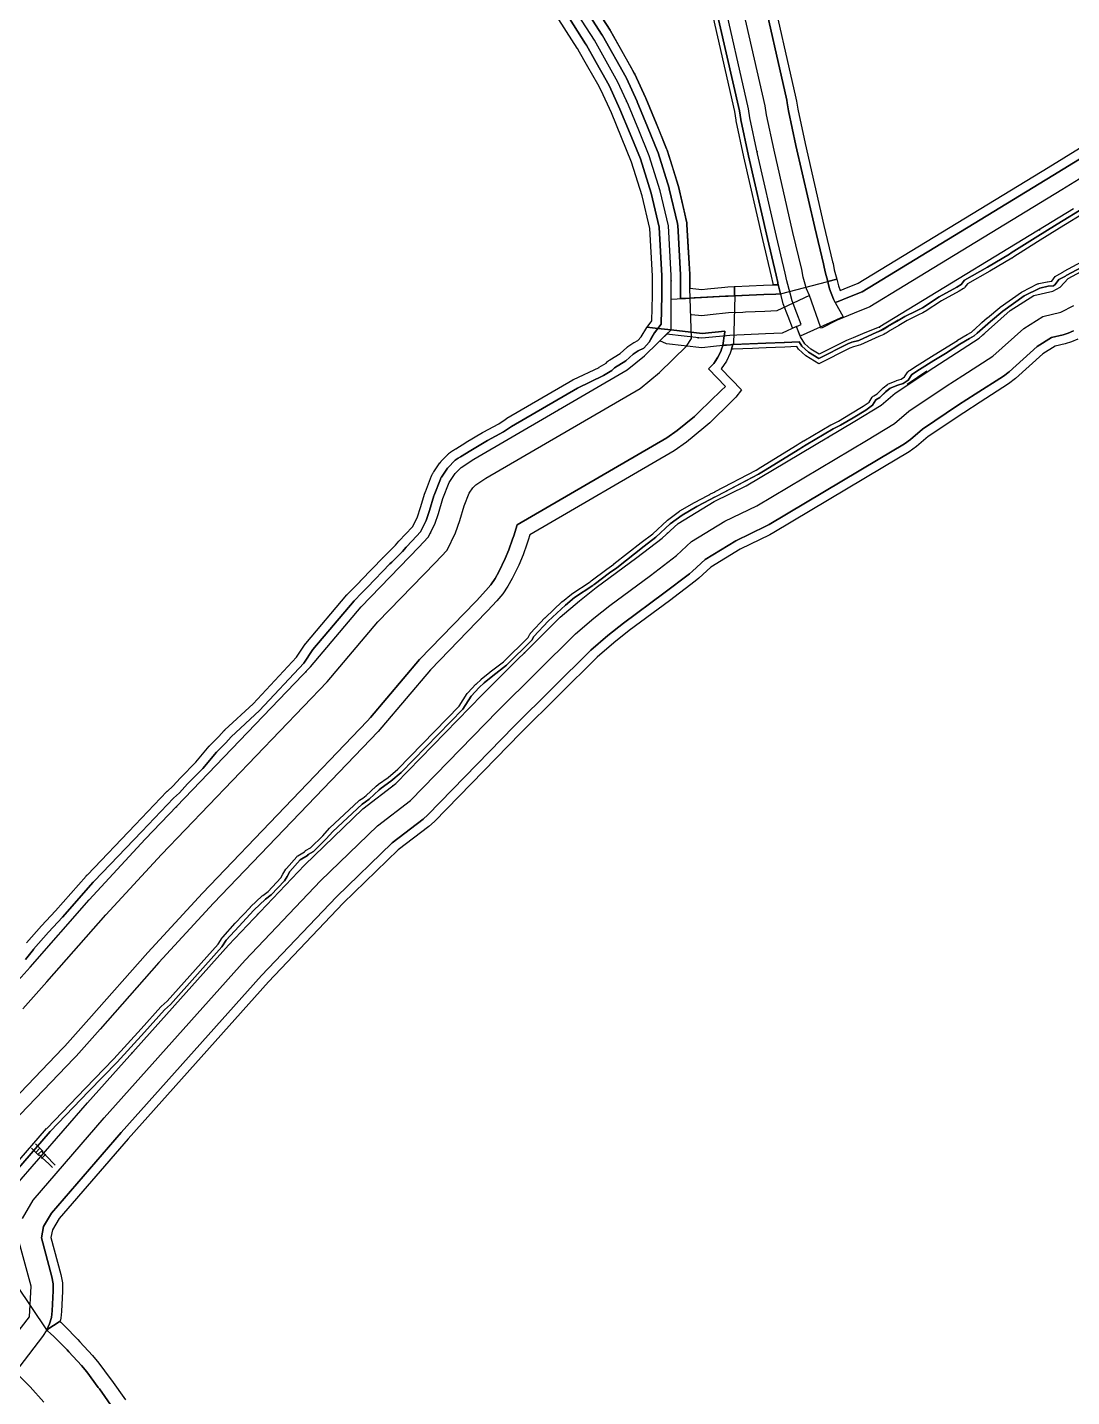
# Model space of a CAD drawing. Header units: inches. Extents: x 87989 to 118156, y 435697 to 451526.
# Drawn here: x 97844 to 98402, y 446225 to 446957 of the extents above; entities that cross this region are included whole.
import ezdxf

# ---------------------------------------------------------------- set-up
doc = ezdxf.new("R2010")
doc.units = ezdxf.units.IN
doc.header["$MEASUREMENT"] = 0
for name, color, linetype, true_color in [('As_waterkering_BWK', 7, 'Continuous', 0x7b8981), ('Beschermingszone_BWK', 7, 'Continuous', 0xcf890d), ('Grens_bebouwingsvrije_zone_BWK', 7, 'Continuous', 0x6789ae), ('Kernzone_BWK', 7, 'Continuous', 0xcb89af), ('Kunstwerken_BWK', 7, 'Continuous', 0xc78952), ('Referentiepunten_BWK', 7, 'Continuous', 0x178980)]:
    doc.layers.add(name, color=color, linetype=linetype, true_color=true_color)

msp = doc.modelspace()

# ---------------------------------------------------------------- linework, layer by layer
at = {"layer": 'As_waterkering_BWK'}
for points in [[(98187.7204, 446795.2471), (98187.8953, 446795.4174), (98187.8953, 446824.5216), (98186.4401, 446851.1123), (98182.0745, 446869.7655), (98176.2536, 446888.5509), (98170.6974, 446902.177), (98165.1411, 446915.5385), (98159.4525, 446927.9739), (98146.8848, 446950.3313), (98108.6524, 447009.598)], [(98255.0129, 446797.2687), (98257.5256, 446798.3404), (98255.1247, 446804.3277), (98252.6778, 446810.9194), (98251.5456, 446815.0226), (98249.8054, 446821.6637), (98248.9845, 446825.7903), (98244.2854, 446845.3864), (98234.1728, 446889.5134), (98230.0852, 446908.7565), (98229.3124, 446913.5866), (98215.1681, 446975.8555)], [(98403.0089, 446860.0946), (98299.5566, 446796.9914), (98290.2321, 446793.2469), (98285.1709, 446791.1785), (98281.6118, 446789.724), (98267.0465, 446782.3725), (98262.6361, 446785.126), (98259.4236, 446788.0101), (98257.0545, 446791.6192), (98255.0129, 446797.2687), (98247.291, 446793.6461), (98238.4377, 446793.2872), (98219.3877, 446792.4934), (98210.1273, 446791.5674), (98204.3064, 446790.9059), (98185.452, 446793.0393)], [(97836.9456, 446337.0393), (97875.8394, 446382.0186), (97951.3781, 446466.4208), (97991.9917, 446509.1511), (98023.0803, 446539.3137), (98040.6751, 446552.8075), (98086.845, 446600.168), (98128.6493, 446641.7076), (98138.9177, 446650.4787), (98147.9211, 446657.6258), (98169.6598, 446673.7223), (98183.1536, 446684.0411), (98191.6202, 446691.8463), (98210.9349, 446703.6203), (98228.0005, 446711.9547), (98286.209, 446746.6151), (98300.2319, 446755.0818), (98307.7726, 446761.5641), (98328.4101, 446775.3225), (98337.406, 446781.1433), (98352.6195, 446790.9329), (98369.156, 446805.7496), (98381.856, 446813.8194), (98392.0425, 446816.2007), (98395.879, 446818.1851), (98400.1123, 446822.8153), (98414.5321, 446830.4882)], [(97832.5121, 446440.3913), (97845.2592, 446454.6334), (97876.877, 446490.6168), (97906.7749, 446523.0283), (97995.146, 446615.2358), (98022.2658, 446647.2504), (98053.0898, 446679.1328), (98058.1169, 446684.5568), (98061.5565, 446691.5682), (98063.5409, 446697.2568), (98065.9221, 446705.1943), (98069.2294, 446713.7933), (98072.5367, 446718.5558), (98075.7117, 446721.8631), (98082.4586, 446726.361), (98164.4648, 446774.0184), (98173.7045, 446781.605), (98187.7204, 446795.2471)]]:
    msp.add_lwpolyline(points, dxfattribs=at)
at = {"layer": 'Beschermingszone_BWK'}
for points in [[(98240.5264, 446981.5963), (98254.6665, 446919.3458), (98254.9859, 446917.694), (98255.6546, 446913.5144), (98259.5622, 446895.1189), (98269.5992, 446851.3219), (98274.2677, 446831.8532), (98274.4848, 446830.8633), (98275.1537, 446827.5006), (98276.4669, 446822.489), (98271.6303, 446821.2215), (98270.2791, 446826.3781), (98269.5809, 446829.8877), (98269.4055, 446830.6872), (98264.7311, 446850.1805), (98254.6796, 446894.0409), (98250.7374, 446912.5994), (98250.0487, 446916.9041), (98249.7908, 446918.2382), (98235.6498, 446980.4923)], [(98210.2915, 446974.7515), (98224.4008, 446912.6369), (98225.1479, 446907.9666), (98225.1943, 446907.7176), (98229.2905, 446888.4355), (98239.4175, 446844.245), (98244.0996, 446824.7192), (98244.9015, 446820.6882), (98244.9687, 446820.3964), (98245.1821, 446819.582), (98242.6249, 446819.4783), (98242.5503, 446819.7626), (98242.5324, 446819.8354), (98242.4653, 446820.1272), (98242.4496, 446820.2004), (98241.6676, 446824.1361), (98241.6467, 446824.2312), (98236.9835, 446843.6743), (98226.8494, 446887.8965), (98222.7427, 446907.2292), (98222.6847, 446907.5405), (98221.9449, 446912.1621), (98207.8532, 446974.1995)], [(98129.2539, 446968.6484), (98142.1719, 446948.4141), (98142.6016, 446947.75), (98147.7969, 446938.5039), (98153.2656, 446928.9609), (98154.9922, 446925.7031), (98160.5586, 446913.5391), (98166.0742, 446900.2734), (98171.541, 446886.8633), (98177.2461, 446868.4531), (98181.4707, 446850.4023), (98182.8945, 446824.3867), (98182.8945, 446818.832), (98182.8945, 446813.832), (98182.5273, 446798.5469), (98180.8183, 446796.211), (98175.0961, 446796.8567), (98175.1172, 446796.8867), (98177.5664, 446800.2344), (98177.8945, 446813.8906), (98177.8945, 446824.25), (98176.5039, 446849.6875), (98172.418, 446867.1445), (98166.8301, 446885.1758), (98161.4512, 446898.3711), (98155.9844, 446911.5195), (98155.9668, 446911.5586), (98150.5156, 446923.4687), (98148.7305, 446926.8789), (98143.4453, 446936.043), (98138.3164, 446945.1641), (98137.9707, 446945.7031), (98137.9063, 446945.8086), (98137.8672, 446945.8789), (98137.7227, 446946.1484), (98125.1113, 446965.8477)], [(98410.6318, 446859.002), (98395.6221, 446849.7949), (98383.8643, 446842.5508), (98371.1816, 446834.5), (98370.252, 446833.8477), (98370.0801, 446833.7383), (98358.2861, 446826.8359), (98346.4209, 446820.0742), (98345.0303, 446818.2187), (98344.8223, 446817.9746), (98344.584, 446817.7598), (98344.3213, 446817.5781), (98341.9541, 446816.1504), (98341.8672, 446816.0996), (98332.502, 446810.9512), (98323.7861, 446805.1738), (98323.4785, 446804.998), (98322.4814, 446804.5254), (98320.167, 446803.4258), (98318.793, 446802.7422), (98314.043, 446800.3848), (98309.627, 446797.7871), (98305.1143, 446795.0371), (98302.9814, 446793.7207), (98302.4248, 446793.4707), (98301.5811, 446792.9551), (98298.9082, 446791.8809), (98289.1006, 446787.4531), (98285.4307, 446786.4219), (98283.4785, 446785.625), (98266.8125, 446777.2129), (98259.9209, 446781.5156), (98255.9824, 446785.0527), (98255.0615, 446786.4551), (98248.7178, 446786.1976), (98238.7458, 446785.7935), (98234.8965, 446785.6331), (98231.4083, 446785.4878), (98221.0167, 446785.0548), (98220.2327, 446785.0221), (98220.1589, 446785.0191), (98220.9127, 446787.5526), (98220.9326, 446787.5535), (98238.6431, 446788.2914), (98248.4299, 446788.6882), (98248.5168, 446788.6916), (98256.375, 446789.0098), (98257.8945, 446786.6953), (98261.4297, 446783.5215), (98266.9424, 446780.0801), (98282.4414, 446787.9023), (98284.6172, 446788.791), (98288.2441, 446789.8086), (98297.9277, 446794.1816), (98300.3018, 446795.1348), (98300.4561, 446795.1973), (98300.5977, 446795.2832), (98301.2549, 446795.6855), (98301.8057, 446795.9336), (98303.8066, 446797.168), (98308.3428, 446799.9336), (98312.8516, 446802.584), (98319.0742, 446805.6738), (98322.4053, 446807.2578), (98331.207, 446813.0938), (98340.6631, 446818.291), (98343.0303, 446819.7188), (98344.7324, 446821.9883), (98357.0361, 446829), (98368.8164, 446835.8965), (98369.793, 446836.5801), (98382.5391, 446844.6719), (98394.3135, 446851.9258), (98409.3799, 446861.168)], [(97832.6523, 446343.5391), (97854.0508, 446368.2871), (97854.1387, 446368.3828), (97874.8467, 446389.9531), (97889.8535, 446405.4316), (97889.9043, 446405.4863), (97904.6113, 446421.5898), (97915.1924, 446433.3652), (97915.3564, 446433.5332), (97918.5029, 446436.4355), (97945.8125, 446466.9512), (97947.9541, 446470.3281), (97948.2061, 446470.6602), (97954.8936, 446478.1016), (97962.9932, 446486.748), (97963.0977, 446486.8516), (97969.3672, 446492.8027), (97969.5947, 446492.9941), (97972.4404, 446495.1133), (97979.2822, 446502.3105), (97980.417, 446504.2969), (97981.9365, 446506.957), (97982.1895, 446507.3184), (97982.2324, 446507.3672), (97987.7881, 446513.6523), (97988.0537, 446513.9102), (97988.3359, 446514.1152), (97991.8594, 446516.3184), (97992.0449, 446516.5098), (97992.2363, 446516.6875), (97992.5469, 446516.9102), (97995.1621, 446518.498), (98001.7656, 446524.9043), (98005.2471, 446528.8613), (98005.415, 446529.0352), (98020.959, 446543.5859), (98021.0605, 446543.6758), (98021.3203, 446543.8672), (98023.1494, 446545.0371), (98024.9092, 446546.3867), (98030.0498, 446551.2461), (98030.2129, 446551.3867), (98031.3896, 446552.3203), (98031.5117, 446552.4121), (98036.6074, 446555.9727), (98041.8525, 446560.5137), (98074.5449, 446594.127), (98078.9521, 446600.957), (98079.1377, 446601.209), (98079.2334, 446601.3164), (98083.5479, 446605.8926), (98083.6475, 446605.9922), (98086.2852, 446608.4902), (98086.4189, 446608.6074), (98091.0645, 446612.4199), (98091.1416, 446612.4805), (98098.3262, 446617.9199), (98111.4229, 446630.9336), (98112.4463, 446632.7051), (98112.6953, 446633.0625), (98112.7773, 446633.1563), (98120.3848, 446641.3574), (98120.5098, 446641.4824), (98129.7041, 446650.082), (98129.8242, 446650.1875), (98134.6533, 446654.1563), (98134.8633, 446654.3125), (98144.6211, 446660.752), (98145.1396, 446661.1641), (98145.2266, 446661.2305), (98153.5791, 446667.4141), (98157.3105, 446670.1934), (98157.3691, 446670.2383), (98171.9512, 446681.7852), (98178.0928, 446686.4238), (98185.8076, 446693.5508), (98186.0273, 446693.7324), (98192.4434, 446698.4277), (98192.6641, 446698.5723), (98200.4023, 446703.0703), (98200.4961, 446703.1211), (98207.5654, 446706.8359), (98208.5928, 446707.4629), (98208.6934, 446707.5215), (98208.8564, 446707.6094), (98208.96, 446707.6641), (98211.4707, 446708.8887), (98211.5371, 446708.9238), (98233.4736, 446720.4512), (98235.9336, 446721.916), (98255.3486, 446733.9922), (98256.4424, 446734.6719), (98258.7451, 446736.1035), (98258.8096, 446736.1426), (98273.3574, 446744.5957), (98273.5049, 446744.6758), (98277.3486, 446746.5762), (98283.8945, 446750.4746), (98290.6328, 446754.543), (98293.7803, 446756.8145), (98295.3262, 446759.3516), (98295.5752, 446759.6914), (98295.877, 446759.9844), (98296.2246, 446760.2227), (98298.0537, 446761.25), (98301.0313, 446764.2578), (98301.3203, 446764.5078), (98303.6016, 446766.1953), (98303.8389, 446766.3516), (98304.1152, 446766.4902), (98308.2393, 446768.2324), (98308.4629, 446768.3145), (98310.9668, 446769.1016), (98312.7822, 446770.3125), (98314.54, 446772.9668), (98314.7539, 446773.2441), (98315.0039, 446773.4902), (98315.2871, 446773.6992), (98319.4209, 446776.3164), (98327.0723, 446781.2148), (98327.1572, 446781.2676), (98333.2744, 446784.8457), (98340.9893, 446789.8145), (98341.0557, 446789.8555), (98346.2061, 446792.9512), (98348.4961, 446794.2813), (98349.8545, 446795.4316), (98349.9189, 446795.4883), (98354.1055, 446799.293), (98356.9287, 446801.8184), (98356.9844, 446801.8672), (98363.5811, 446807.4277), (98363.7578, 446807.5645), (98375.2725, 446815.6309), (98375.5889, 446815.8184), (98383.8867, 446819.9707), (98384.1494, 446820.084), (98384.4648, 446820.1758), (98388.8857, 446821.1543), (98389.1299, 446821.1953), (98391.3408, 446821.459), (98391.4092, 446821.5098), (98393.2939, 446823.916), (98393.5234, 446824.1699), (98393.7852, 446824.3906), (98394.0752, 446824.5742), (98397.2803, 446826.3027), (98397.5283, 446826.4941), (98397.8145, 446826.6797), (98397.998, 446826.7871), (98412.3457, 446834.4219)], [(98413.542, 446832.2266), (98399.1729, 446824.5801), (98398.8867, 446824.3965), (98398.71, 446824.2324), (98395.2617, 446822.373), (98393.165, 446819.6953), (98392.2881, 446819.0547), (98389.4258, 446818.7129), (98385.0049, 446817.7344), (98376.707, 446813.582), (98365.1924, 446805.5156), (98358.5957, 446799.9551), (98355.7803, 446797.4355), (98351.5361, 446793.5801), (98349.9434, 446792.2305), (98347.4775, 446790.7988), (98342.3428, 446787.7129), (98334.583, 446782.7148), (98328.4199, 446779.1094), (98320.7637, 446774.207), (98316.624, 446771.5859), (98314.5889, 446768.5117), (98312.0566, 446766.8242), (98309.2119, 446765.9297), (98305.0889, 446764.1875), (98302.8076, 446762.498), (98299.583, 446759.2402), (98297.4609, 446758.0508), (98295.6523, 446755.082), (98292.0127, 446752.4551), (98285.1807, 446748.3301), (98278.5449, 446744.3789), (98274.6133, 446742.4355), (98260.0654, 446733.9824), (98257.7627, 446732.5488), (98256.6699, 446731.8691), (98237.2334, 446719.7793), (98234.6953, 446718.2695), (98212.6348, 446706.6758), (98210.0576, 446705.418), (98209.8936, 446705.3281), (98208.7988, 446704.6602), (98201.6592, 446700.9082), (98193.9199, 446696.4102), (98187.5039, 446691.7148), (98179.6982, 446684.5039), (98173.4805, 446679.8086), (98158.8623, 446668.2324), (98155.0693, 446665.4082), (98146.7314, 446659.2324), (98146.6777, 446659.1914), (98146.0898, 446658.7246), (98136.2402, 446652.2246), (98131.4121, 446648.2559), (98122.2178, 446639.6582), (98114.6104, 446631.4551), (98113.4219, 446629.3965), (98099.9688, 446616.0273), (98092.6504, 446610.4863), (98088.0049, 446606.6758), (98085.3672, 446604.1777), (98081.0527, 446599.6016), (98076.5107, 446592.5605), (98043.5703, 446558.6953), (98038.1465, 446553.998), (98032.9443, 446550.3633), (98031.7676, 446549.4277), (98026.5322, 446544.4824), (98024.5859, 446542.9883), (98022.668, 446541.7617), (98007.124, 446527.209), (98003.5781, 446523.1797), (97996.7002, 446516.5059), (97993.8428, 446514.7734), (97993.4443, 446514.3594), (97989.6611, 446511.9961), (97984.1045, 446505.7109), (97982.5869, 446503.0566), (97981.3027, 446500.8086), (97974.1045, 446493.2344), (97971.0879, 446490.9883), (97964.8184, 446485.0391), (97956.7363, 446476.4102), (97950.0654, 446468.9883), (97947.8135, 446465.4375), (97920.2861, 446434.6797), (97917.0518, 446431.6953), (97906.4639, 446419.9121), (97891.7002, 446403.7461), (97876.6465, 446388.2168), (97855.9424, 446366.6523), (97834.543, 446341.9043)], [(97843.2832, 446467.5352), (97851.2637, 446476.6172), (97851.291, 446476.6484), (97851.3457, 446476.707), (97851.373, 446476.7383), (97858.8359, 446484.6914), (97858.8633, 446484.7227), (97875.1426, 446503.2969), (97875.166, 446503.3203), (97875.2109, 446503.3711), (97875.2344, 446503.3984), (97875.8105, 446504.0195), (97875.8418, 446504.0508), (97901.3379, 446530.6406), (97918.2832, 446548.457), (97918.3281, 446548.5039), (97918.3652, 446548.5391), (97918.5332, 446548.6992), (97918.6152, 446548.7773), (97921.6152, 446551.3984), (97925.7168, 446555.9375), (97925.7559, 446555.9805), (97925.8359, 446556.0664), (97925.877, 446556.1094), (97933.8574, 446564.1523), (97940.9707, 446572.7266), (97941.0137, 446572.7813), (97941.0469, 446572.8164), (97941.207, 446572.9922), (97941.2871, 446573.0781), (97946.1738, 446577.9453), (97948.9785, 446581.1484), (97949.0645, 446581.2422), (97949.2461, 446581.4297), (97949.2715, 446581.4531), (97949.3398, 446581.5195), (97964.3926, 446595.4883), (97987.6133, 446620.3359), (97992.293, 446627.2891), (97992.373, 446627.4023), (97992.5449, 446627.6289), (97992.625, 446627.7305), (98014.6348, 446653.7148), (98014.6621, 446653.7461), (98014.7168, 446653.8086), (98014.7441, 446653.8359), (98014.9648, 446654.082), (98014.9922, 446654.1133), (98015.0488, 446654.1719), (98015.0762, 446654.2031), (98018.752, 446658.0039), (98018.7813, 446658.0352), (98018.8281, 446658.0781), (98018.957, 446658.2031), (98021.5059, 446660.75), (98021.623, 446660.9219), (98021.6836, 446661), (98021.7871, 446661.1289), (98021.8105, 446661.1523), (98021.9277, 446661.2852), (98021.9883, 446661.3477), (98033.9238, 446673.6953), (98033.959, 446673.7305), (98034.0527, 446673.8242), (98034.0977, 446673.8672), (98035.1191, 446674.8242), (98035.1445, 446674.8477), (98040.6621, 446680.3242), (98042.418, 446682.457), (98042.4766, 446682.5273), (98042.6152, 446682.6836), (98042.6836, 446682.7578), (98045.8281, 446686.0078), (98049.7852, 446690.2773), (98052.3125, 446695.4297), (98054.0254, 446700.3438), (98056.3438, 446708.0664), (98056.3574, 446708.1133), (98056.3867, 446708.2031), (98056.4004, 446708.2461), (98056.5234, 446708.6055), (98056.5391, 446708.6523), (98056.5723, 446708.7383), (98056.5879, 446708.7852), (98059.8965, 446717.3828), (98059.9199, 446717.4414), (98059.9336, 446717.4727), (98060.0098, 446717.6523), (98060.0508, 446717.7422), (98060.3867, 446718.4492), (98060.4004, 446718.4766), (98060.4551, 446718.582), (98060.6016, 446718.8438), (98060.623, 446718.8828), (98060.6777, 446718.9727), (98060.9004, 446719.3242), (98060.9297, 446719.3672), (98060.9883, 446719.457), (98061.0156, 446719.4961), (98064.3223, 446724.2617), (98064.3809, 446724.3398), (98064.5059, 446724.5039), (98064.5605, 446724.5742), (98065.0605, 446725.1875), (98065.1211, 446725.2539), (98065.2559, 446725.4102), (98065.3223, 446725.4805), (98068.498, 446728.7891), (98068.5391, 446728.832), (98068.6406, 446728.9297), (98068.6895, 446728.9766), (98069.082, 446729.3438), (98069.1426, 446729.3984), (98069.1836, 446729.4336), (98069.3926, 446729.6094), (98069.4883, 446729.6875), (98069.9395, 446730.0234), (98069.9961, 446730.0664), (98070.1074, 446730.1445), (98070.1641, 446730.1836), (98071.2773, 446730.9258), (98071.3438, 446730.9688), (98071.4785, 446731.0508), (98071.5469, 446731.0937), (98072.7168, 446731.7695), (98072.7559, 446731.793), (98078.1641, 446735.2109), (98078.1934, 446735.2266), (98078.25, 446735.2617), (98078.2773, 446735.2813), (98087.1484, 446740.5547), (98087.1895, 446740.5781), (98087.3125, 446740.6484), (98087.3672, 446740.6797), (98095.7637, 446745.1172), (98099.6699, 446747.9023), (98099.7324, 446747.9492), (98099.7656, 446747.9688), (98099.9609, 446748.0938), (98100.0605, 446748.1563), (98135.3438, 446768.6602), (98135.4277, 446768.707), (98135.6074, 446768.8008), (98135.668, 446768.832), (98135.6973, 446768.8477), (98149.3848, 446775.3789), (98149.4883, 446775.4336), (98153.1973, 446777.6758), (98154.1387, 446778.6211), (98154.2168, 446778.6992), (98154.3828, 446778.8516), (98154.4258, 446778.8867), (98154.5508, 446778.9922), (98154.6152, 446779.0391), (98154.9238, 446779.2617), (98154.9922, 446779.3086), (98155.0801, 446779.3633), (98160.7656, 446782.8242), (98164.3086, 446786.0664), (98164.3496, 446786.1016), (98164.4375, 446786.1797), (98164.7031, 446786.3906), (98164.7402, 446786.418), (98164.8398, 446786.4922), (98167.418, 446788.2773), (98167.4531, 446788.3008), (98167.5859, 446788.3828), (98167.9336, 446788.5859), (98168.0938, 446788.668), (98170.2012, 446789.6797), (98171.9043, 446791.6602), (98175.0039, 446796.7188), (98175.0566, 446796.8008), (98175.0961, 446796.8567), (98180.8183, 446796.211), (98179.0293, 446793.7656), (98176.1523, 446788.9297), (98173.3066, 446785.6211), (98170.2656, 446784.1641), (98167.6855, 446782.3789), (98163.7832, 446778.8086), (98157.6797, 446775.0937), (98156.3086, 446773.7148), (98151.8105, 446771.0039), (98137.8516, 446764.3359), (98102.5723, 446743.832), (98098.3945, 446740.8555), (98089.7051, 446736.2578), (98080.834, 446730.9805), (98075.3242, 446727.5039), (98074.0508, 446726.7656), (98072.9375, 446726.0234), (98072.498, 446725.6914), (98072.1055, 446725.3242), (98068.9297, 446722.0195), (98068.4297, 446721.4063), (98065.123, 446716.6445), (98064.8984, 446716.293), (98064.5625, 446715.5898), (98061.2559, 446706.9883), (98061.1328, 446706.6328), (98058.7832, 446698.8008), (98056.9355, 446693.5), (98053.9512, 446687.418), (98049.459, 446682.5703), (98046.2793, 446679.2813), (98044.3613, 446676.9531), (98038.6035, 446671.2383), (98037.5176, 446670.2188), (98025.582, 446657.8711), (98022.3477, 446654.5273), (98018.6719, 446650.7266), (98018.4512, 446650.4805), (97996.4414, 446624.5), (97991.5391, 446617.2148), (97967.9238, 446591.9453), (97952.7402, 446577.8555), (97949.8242, 446574.5234), (97944.8184, 446569.5352), (97937.5625, 446560.7891), (97929.4277, 446552.5898), (97925.127, 446547.8242), (97921.9063, 446545.0117), (97904.9531, 446527.1875), (97879.4648, 446500.6055), (97878.9023, 446500), (97862.5527, 446481.3477), (97855.0195, 446473.3164), (97847.0391, 446464.2344), (97846.9805, 446464.0898), (97842.709, 446458.7266)]]:
    msp.add_lwpolyline(points, dxfattribs=at)
for points in [[(98117.0263, 447015.0645, 0), (98155.3286, 446955.6892, 0), (98155.545, 446955.3324, 0), (98168.2246, 446932.7763, 0), (98168.4995, 446932.2359, 0), (98174.2544, 446919.6556, 0), (98174.3564, 446919.4219, 0), (98179.9441, 446905.9848, 0), (98185.5328, 446892.2791, 0), (98185.6566, 446891.9581, 0), (98185.7862, 446891.5732, 0), (98191.6546, 446872.6345, 0), (98191.7896, 446872.1374, 0), (98196.1941, 446853.3178, 0), (98196.3078, 446852.7632, 0), (98196.4162, 446851.8203, 0), (98197.8843, 446824.9947, 0), (98197.8953, 446824.5957, 0), (98197.8953, 446817.8425, 0), (98197.8943, 446817.7974, 0), (98204.3, 446817.0726, 0), (98207.3658, 446817.4209, 0), (98216.6191, 446818.3462, 0), (98218.2208, 446818.4674, 0), (98221.6773, 446818.6114, 0), (98221.8858, 446818.4706, 0), (98221.8856, 446816.6585, 0), (98221.8855, 446813.6158, 0), (98218.5131, 446813.4756, 0), (98217.0714, 446813.3661, 0), (98217.0564, 446813.365, 0), (98200.2813, 446812.4954, 0), (98198.1313, 446812.3839, 0), (98195.5556, 446812.2504, 0), (98193.1435, 446812.1254, 0), (98192.8953, 446812.1126, 0), (98192.8953, 446824.5271, 0), (98192.8881, 446824.7894, 0), (98191.4319, 446851.3975, 0), (98191.3656, 446851.9742, 0), (98191.3098, 446852.2463, 0), (98186.9414, 446870.9118, 0), (98186.8526, 446871.2387, 0), (98181.0281, 446890.0354, 0), (98180.9525, 446890.26, 0), (98180.8849, 446890.4353, 0), (98175.3208, 446904.0809, 0), (98169.7565, 446917.4616, 0), (98169.6894, 446917.6153, 0), (98163.9959, 446930.0614, 0), (98163.8152, 446930.4168, 0), (98151.227, 446952.8102, 0), (98151.0894, 446953.0371, 0), (98112.8519, 447012.3118, 0)], [(98417.3048, 446893.5499, 0), (98392.0381, 446878.001, 0), (98290.1112, 446815.8283, 0), (98282.3471, 446812.7103, 0), (98277.2265, 446810.6178, 0), (98275.6951, 446809.9927, 0), (98274.7173, 446811.891, 0), (98272.6803, 446817.3783, 0), (98271.8253, 446820.4771, 0), (98271.6303, 446821.2215, 0), (98276.4669, 446822.489, 0), (98276.6538, 446821.7758, 0), (98277.4428, 446818.9162, 0), (98278.3481, 446816.4776, 0), (98280.4697, 446817.3444, 0), (98287.8622, 446820.3133, 0), (98389.426, 446882.2644, 0), (98414.5665, 446897.7357, 0)], [(98405.3658, 446790.4424, 0), (98401.9611, 446788.9496, 0), (98398.6438, 446787.962, 0), (98393.2525, 446786.7017, 0), (98386.7272, 446782.5554, 0), (98371.9717, 446769.3345, 0), (98368.3122, 446766.5457, 0), (98353.1294, 446756.7759, 0), (98344.3311, 446751.0829, 0), (98325.3334, 446738.4177, 0), (98319.1366, 446733.0906, 0), (98315.2211, 446730.256, 0), (98301.1221, 446721.7437, 0), (98242.8375, 446687.0375, 0), (98240.7267, 446685.8962, 0), (98224.8755, 446678.1549, 0), (98209.1659, 446668.5785, 0), (98202.8098, 446662.719, 0), (98200.7696, 446661.0047, 0), (98187.0965, 446650.5509, 0), (98165.5699, 446634.6094, 0), (98157.3565, 446628.0894, 0), (98148.3153, 446620.3665, 0), (98107.4495, 446579.7594, 0), (98061.4406, 446532.5641, 0), (98058.3233, 446529.7957, 0), (98042.0651, 446517.327, 0), (98012.6071, 446488.7465, 0), (97972.6976, 446446.757, 0), (97897.6138, 446362.863, 0), (97860.7238, 446320.2011, 0), (97857.2092, 446314.0535, 0), (97856.3781, 446310.0451, 0), (97861.6686, 446290.2754, 0), (97862.495, 446285.8151, 0), (97862.6157, 446281.2806, 0), (97862.0576, 446270.4908, 0), (97861.6557, 446266.953, 0), (97861.2221, 446265.3348, 0), (97854.2224, 446260.5803, 0), (97854.2123, 446260.5904, 0), (97855.6628, 446263.8229, 0), (97856.6205, 446267.234, 0), (97857.0643, 446270.7491, 0), (97857.6223, 446281.5389, 0), (97857.5225, 446285.2916, 0), (97856.8386, 446288.9828, 0), (97851.2414, 446309.8985, 0), (97852.4744, 446315.8459, 0), (97856.6241, 446323.1042, 0), (97893.8596, 446366.1657, 0), (97969.0218, 446450.1473, 0), (98009.0527, 446492.2645, 0), (98038.7919, 446521.1178, 0), (98055.2805, 446533.7632, 0), (98057.8604, 446536.0543, 0), (98103.897, 446583.2781, 0), (98144.9246, 446624.046, 0), (98154.1774, 446631.9496, 0), (98162.5271, 446638.5777, 0), (98184.0901, 446654.546, 0), (98197.7324, 446664.9765, 0), (98199.4208, 446666.3952, 0), (98206.1408, 446672.5902, 0), (98222.4719, 446682.5455, 0), (98238.5326, 446690.389, 0), (98240.2794, 446691.3336, 0), (98298.5509, 446726.0318, 0), (98312.6368, 446734.5363, 0), (98315.8772, 446736.8822, 0), (98322.3057, 446742.4085, 0), (98341.5861, 446755.2621, 0), (98350.4185, 446760.9772, 0), (98365.6066, 446770.7504, 0), (98368.6351, 446773.0584, 0), (98383.6977, 446786.5544, 0), (98391.2876, 446791.3772, 0), (98397.5056, 446792.8308, 0), (98400.251, 446793.6481, 0), (98403.0687, 446794.8835, 0)], [(97809.5411, 446355.8264, 0), (97862.8077, 446411.3022, 0), (97863.8077, 446412.3809, 0), (97876.6823, 446426.7667, 0), (97908.0926, 446462.5126, 0), (97937.3747, 446494.2566, 0), (98025.4686, 446586.1748, 0), (98027.1931, 446588.0884, 0), (98053.4207, 446619.0498, 0), (98083.2852, 446649.9397, 0), (98083.8939, 446650.5827, 0), (98088.921, 446656.0067, 0), (98091.5443, 446659.1283, 0), (98093.8526, 446662.4896, 0), (98095.8241, 446666.0589, 0), (98099.2637, 446673.0704, 0), (98101.2129, 446677.7346, 0), (98103.1973, 446683.4232, 0), (98103.7696, 446685.1882, 0), (98105.5792, 446691.2201, 0), (98185.568, 446737.7051, 0), (98191.1173, 446741.5585, 0), (98200.357, 446749.1451, 0), (98202.999, 446751.5079, 0), (98214.7465, 446762.9422, 0), (98217.0148, 446765.1501, 0), (98207.9854, 446774.5027, 0), (98210.7078, 446777.4668, 0), (98212.9741, 446780.7927, 0), (98214.7368, 446784.4108, 0), (98214.7632, 446784.4936, 0), (98215.5904, 446787.0888, 0), (98219.7408, 446787.5038, 0), (98220.9127, 446787.5526, 0), (98220.1589, 446785.0191, 0), (98219.5715, 446783.0445, 0), (98217.49, 446778.6119, 0), (98214.7701, 446774.5399, 0), (98225.5714, 446763.3103, 0), (98222.5947, 446759.4173, 0), (98220.3264, 446757.2094, 0), (98208.5789, 446745.7752, 0), (98205.4336, 446742.9623, 0), (98196.1939, 446735.3756, 0), (98189.5877, 446730.7883, 0), (98112.3331, 446685.8923, 0), (98111.4322, 446682.8894, 0), (98110.7509, 446680.7882, 0), (98108.7665, 446675.0996, 0), (98106.446, 446669.547, 0), (98103.0064, 446662.5355, 0), (98100.6594, 446658.2863, 0), (98097.9115, 446654.2848, 0), (98094.7884, 446650.5685, 0), (98089.7613, 446645.1446, 0), (98089.0368, 446644.3791, 0), (98059.355, 446613.6782, 0), (98033.2973, 446582.9175, 0), (98031.2443, 446580.6394, 0), (97943.2033, 446488.7762, 0), (97914.0384, 446457.1595, 0), (97882.6677, 446421.4588, 0), (97869.7688, 446407.0455, 0), (97868.5783, 446405.7614, 0), (97815.3117, 446350.2856, 0)], [(97889.6233, 446218.636, 0), (97882.2763, 446229.0385, 0), (97881.6862, 446229.8531, 0), (97875.5527, 446238.1106, 0), (97872.751, 446241.4969, 0), (97865.9518, 446248.8902, 0), (97864.9834, 446249.9084, 0), (97857.8953, 446257.1163, 0), (97856.1963, 446258.7497, 0), (97854.6126, 446260.189, 0), (97854.2224, 446260.5803, 0), (97861.2221, 446265.3348, 0), (97861.1483, 446265.0595, 0), (97861.5768, 446264.6701, 0), (97863.5993, 446262.7256, 0), (97870.6875, 446255.5177, 0), (97871.8403, 446254.3055, 0), (97878.6395, 446246.9122, 0), (97881.9748, 446242.8809, 0), (97888.1084, 446234.6234, 0), (97888.8108, 446233.6537, 0), (97896.1578, 446223.2511, 0)]]:
    msp.add_polyline3d(points, dxfattribs=at)
msp.add_polyline3d([(98237.5753, 446814.2695, 0), (98221.8855, 446813.6157, 0), (98221.8855, 446818.4702, 0), (98221.9193, 446818.6215, 0), (98222.0377, 446818.6264, 0), (98237.3699, 446819.2652, 0), (98242.6249, 446819.4783, 0), (98245.1821, 446819.582, 0), (98246.4797, 446814.6305, 0), (98243.9225, 446814.5268, 0)], close=True, dxfattribs=at)
at = {"layer": 'Grens_bebouwingsvrije_zone_BWK'}
for points in [[(97841.3136, 446432.2317), (97854.2374, 446446.6713), (97885.7957, 446482.587), (97915.5177, 446514.8078), (98004.0643, 446607.1985), (98031.1672, 446639.1931), (98061.805, 446670.8829), (98068.1149, 446677.6909), (98072.6486, 446686.9327), (98074.9586, 446693.5547), (98077.2855, 446701.3108), (98079.9106, 446708.1361), (98081.8513, 446710.9307), (98083.4598, 446712.6063), (98088.8076, 446716.1715), (98171.3314, 446764.1297), (98181.7112, 446772.6524), (98196.0902, 446786.648), (98198.8953, 446790.7737), (98197.8943, 446817.7974), (98197.8953, 446817.8425), (98197.8953, 446824.5957), (98197.8901, 446824.7834), (98197.8843, 446824.9947), (98197.8684, 446825.2861), (98197.2476, 446836.6292), (98196.4162, 446851.8203), (98196.3078, 446852.7632), (98196.1941, 446853.3178), (98194.8542, 446859.0428), (98191.7896, 446872.1374), (98191.6546, 446872.6345), (98188.585, 446882.5409), (98185.7862, 446891.5732), (98185.6566, 446891.9581), (98185.5328, 446892.2791), (98181.7245, 446901.6185), (98179.9441, 446905.9848), (98174.3564, 446919.4219), (98174.2544, 446919.6556), (98168.4995, 446932.2359), (98168.2246, 446932.7763), (98166.3706, 446936.0743), (98155.545, 446955.3324), (98155.3286, 446955.6892), (98133.2701, 446989.8837)], [(98261.8271, 446813.7204), (98260.2369, 446817.3603), (98258.5798, 446823.6842), (98257.7773, 446827.7184), (98253.0479, 446847.441), (98242.9614, 446891.4538), (98238.9361, 446910.4035), (98238.1534, 446915.2961), (98223.9459, 446977.8427)], [(98422.2338, 446886.0155), (98396.7398, 446870.3269), (98312.9234, 446819.201), (98294.1592, 446807.7554), (98285.7263, 446804.3689), (98276.6306, 446800.6518), (98268.2547, 446796.4242), (98267.8606, 446797.0247), (98261.8271, 446813.7204), (98244.386, 446805.5382), (98237.9448, 446805.2771), (98227.7244, 446804.8512), (98226.2784, 446804.791), (98218.5402, 446804.4685), (98208.8527, 446803.4998), (98204.3035, 446802.9828), (98198.8953, 446803.5512)], [(97841.1111, 446320.1477), (97846.7848, 446330.0718), (97884.8495, 446374.0921), (97960.2, 446458.2841), (98000.5222, 446500.7078), (98030.9361, 446530.2157), (98048.6641, 446543.8116), (98095.371, 446591.7231), (98136.7869, 446632.8768), (98146.5475, 446641.2142), (98155.2241, 446648.1018), (98176.8754, 446664.1336), (98190.8814, 446674.844), (98198.8805, 446682.2182), (98216.7034, 446693.0829), (98233.713, 446701.3899), (98292.38, 446736.3234), (98307.2935, 446745.3278), (98315.0391, 446751.9863), (98334.9981, 446765.2923), (98343.9122, 446771.0603), (98359.9161, 446781.3584), (98376.4269, 446796.152), (98386.5718, 446802.5983), (98396.2287, 446804.8558), (98403.292, 446808.5092)], [(97828.3045, 446246.4467), (97844.8877, 446267.6465), (97845.7362, 446284.0507), (97838.9133, 446309.5467)], [(97852.6377, 446222.0034), (97845.1834, 446230.109), (97837.6556, 446237.7641)]]:
    msp.add_lwpolyline(points, dxfattribs=at)
at = {"layer": 'Kernzone_BWK'}
for points in [[(98112.8519, 447012.3118), (98151.0894, 446953.0371), (98151.227, 446952.8102), (98163.8152, 446930.4168), (98163.9959, 446930.0614), (98169.6894, 446917.6153), (98169.7565, 446917.4616), (98175.3208, 446904.0809), (98180.8849, 446890.4353), (98180.9525, 446890.26), (98181.0281, 446890.0354), (98186.8526, 446871.2387), (98186.9414, 446870.9118), (98191.3098, 446852.2463), (98191.3656, 446851.9742), (98191.4319, 446851.3975), (98192.8881, 446824.7894), (98192.8953, 446824.5271), (98192.8953, 446812.1126), (98193.1435, 446812.1254), (98195.5556, 446812.2504), (98198.1313, 446812.3839), (98200.2813, 446812.4954), (98217.0564, 446813.365), (98218.5135, 446813.4752), (98221.9114, 446813.6168), (98221.3649, 446787.7135), (98221.3903, 446787.5725), (98220.9127, 446787.5523), (98220.4121, 446787.5317), (98219.741, 446787.5038), (98216.4904, 446787.179), (98215.5903, 446787.0891, 0.01104565), (98216.3469, 446792.1894, 0.00551965), (98216.6394, 446794.7401), (98204.5569, 446793.532), (98187.8907, 446795.4128), (98180.8187, 446796.211), (98182.5274, 446798.5482), (98182.8953, 446813.8317), (98182.8953, 446814.0531), (98182.8953, 446818.8317), (98182.8953, 446824.3849), (98181.4716, 446850.4005), (98177.2462, 446868.4542), (98171.5418, 446886.8639), (98166.074, 446900.2731), (98160.5579, 446913.538), (98154.9921, 446925.705), (98153.2652, 446928.9592), (98147.7976, 446938.5037), (98142.6008, 446947.7486), (98142.1723, 446948.4128), (98129.2542, 446968.6468)], [(97842.7109, 446458.7266), (97846.9805, 446464.0898), (97847.0391, 446464.2344), (97855.0195, 446473.3164), (97862.5547, 446481.3477), (97878.9023, 446500), (97879.4648, 446500.6055), (97904.9531, 446527.1875), (97921.9063, 446545.0117), (97925.1289, 446547.8242), (97929.4258, 446552.5898), (97937.5625, 446560.7891), (97944.8164, 446569.5352), (97949.8242, 446574.5234), (97952.7383, 446577.8555), (97967.9258, 446591.9453), (97991.5391, 446617.2148), (97996.4414, 446624.5), (98018.4492, 446650.4805), (98018.6719, 446650.7266), (98022.3477, 446654.5273), (98025.582, 446657.8711), (98037.5195, 446670.2188), (98038.6055, 446671.2383), (98044.3633, 446676.9531), (98046.2773, 446679.2813), (98049.457, 446682.5703), (98053.9492, 446687.418), (98056.9336, 446693.5), (98058.7852, 446698.8008), (98061.1328, 446706.6328), (98061.2539, 446706.9883), (98064.5625, 446715.5898), (98064.8984, 446716.293), (98065.1211, 446716.6445), (98068.4297, 446721.4063), (98068.9297, 446722.0195), (98072.1055, 446725.3242), (98072.4961, 446725.6914), (98072.9375, 446726.0234), (98074.0508, 446726.7656), (98075.3242, 446727.5039), (98080.8359, 446730.9805), (98089.7031, 446736.2578), (98098.3945, 446740.8555), (98102.5742, 446743.832), (98137.8516, 446764.3359), (98151.8086, 446771.0039), (98156.3086, 446773.7148), (98157.6797, 446775.0937), (98163.7813, 446778.8086), (98167.6836, 446782.3789), (98170.2656, 446784.1641), (98173.3086, 446785.6211), (98176.1523, 446788.9297), (98177.0767, 446790.4826), (98179.0307, 446793.7658), (98180.8187, 446796.211), (98187.8907, 446795.4128), (98204.5569, 446793.532), (98216.6394, 446794.7401, -0.00551965), (98216.3469, 446792.1894, -0.01104565), (98215.5903, 446787.0891), (98214.7625, 446784.4929), (98214.7527, 446784.4607), (98214.7376, 446784.4105), (98213.7904, 446782.4682), (98212.9734, 446780.7928), (98211.7677, 446779.024), (98210.707, 446777.4688), (98207.9844, 446774.5039), (98217.0156, 446765.1484), (98214.7461, 446762.9414), (98203, 446751.5078), (98200.3555, 446749.1445), (98191.1172, 446741.5586), (98185.5664, 446737.707), (98105.5781, 446691.2188), (98103.7695, 446685.1875), (98103.1992, 446683.4219), (98101.2148, 446677.7344), (98099.2656, 446673.0703), (98095.8242, 446666.0586), (98093.8516, 446662.4883), (98091.543, 446659.1289), (98088.9219, 446656.0078), (98083.8945, 446650.582), (98083.2852, 446649.9414), (98053.4219, 446619.0508), (98027.1914, 446588.0898), (98025.4688, 446586.1758), (97937.375, 446494.2578), (97908.0938, 446462.5117), (97876.6836, 446426.7656), (97863.8086, 446412.3828), (97862.8086, 446411.3008), (97809.543, 446355.8281)]]:
    msp.add_lwpolyline(points, format="xyb", dxfattribs=at)
for points in [[(98235.6498, 446980.4923), (98249.7908, 446918.2382), (98250.0487, 446916.9041), (98250.7374, 446912.5994), (98254.6796, 446894.0409), (98264.7311, 446850.1805), (98269.4055, 446830.6872), (98269.5809, 446829.8877), (98270.2791, 446826.3781), (98271.6303, 446821.2215), (98271.8253, 446820.4771), (98272.6803, 446817.3783), (98274.7173, 446811.891), (98275.3173, 446810.7262), (98275.6951, 446809.9927), (98279.8864, 446802.4412), (98256.9078, 446792.0238), (98255.5383, 446795.8149), (98255.404, 446796.1866), (98255.013, 446797.269), (98253.309, 446796.4695), (98252.9438, 446796.2982), (98252.8852, 446796.4792), (98250.4601, 446802.5272), (98247.9154, 446809.3813), (98246.7175, 446813.7242), (98246.4797, 446814.6305), (98245.3038, 446819.1176), (98245.1821, 446819.582), (98244.9687, 446820.3964), (98244.9015, 446820.6882), (98244.0996, 446824.7192), (98239.4175, 446844.245), (98229.2905, 446888.4355), (98225.1943, 446907.7176), (98225.1479, 446907.9666), (98224.4008, 446912.6369), (98210.2915, 446974.7515)], [(98409.38, 446861.168), (98394.313, 446851.925), (98382.539, 446844.671), (98369.793, 446836.58), (98368.8168, 446835.8956), (98357.0358, 446829.0002), (98344.7327, 446821.9887), (98343.03, 446819.7186), (98340.663, 446818.291), (98331.207, 446813.093), (98322.405, 446807.257), (98319.074, 446805.674), (98312.852, 446802.584), (98308.343, 446799.933), (98303.807, 446797.168), (98301.8058, 446795.9334), (98301.2552, 446795.6848), (98300.5976, 446795.2837), (98300.4561, 446795.1974), (98300.3019, 446795.1354), (98297.9274, 446794.1819), (98288.244, 446789.8087), (98284.6172, 446788.7911), (98282.4414, 446787.9024), (98266.9424, 446780.0797), (98261.4294, 446783.5216), (98257.8942, 446786.6954), (98256.3747, 446789.0103), (98248.5246, 446788.692), (98248.4299, 446788.6882), (98238.6431, 446788.2914), (98221.3905, 446787.5736), (98221.1733, 446787.5635), (98220.9328, 446787.5521), (98220.9137, 446787.5511), (98220.4121, 446787.531), (98219.7419, 446787.5039), (98216.4904, 446787.1792), (98215.5903, 446787.0889), (98210.6578, 446786.5951), (98204.307, 446785.874), (98185.3999, 446788.013), (98181.8687, 446789.5518), (98185.452, 446793.039), (98187.72, 446795.247), (98187.8907, 446795.4128), (98187.895, 446795.417), (98187.895, 446810.975), (98187.895, 446810.9961), (98187.895, 446811.8534), (98217.0714, 446813.3656), (98218.5117, 446813.4766), (98221.8855, 446813.6159), (98221.9106, 446813.617), (98237.5753, 446814.2695), (98243.9225, 446814.5268), (98246.1068, 446814.6154), (98246.4797, 446814.6305), (98271.6303, 446821.2215), (98271.8253, 446820.4771), (98272.6803, 446817.3783), (98274.7173, 446811.891), (98275.6951, 446809.9927), (98277.2265, 446810.6178), (98282.3471, 446812.7103), (98290.1112, 446815.8283), (98392.0381, 446878.001), (98417.3048, 446893.5499)], [(97834.5431, 446341.9048), (97855.9422, 446366.652), (97876.646, 446388.217), (97891.7, 446403.746), (97906.464, 446419.912), (97917.0516, 446431.6951), (97920.2862, 446434.6796), (97947.8136, 446465.4371), (97950.0656, 446468.989), (97956.736, 446476.411), (97964.818, 446485.039), (97971.088, 446490.9885), (97974.1047, 446493.235), (97981.3028, 446500.8082), (97982.5872, 446503.056), (97984.1048, 446505.7118), (97989.6611, 446511.9957), (97993.4439, 446514.3599), (97993.8431, 446514.773), (97996.7003, 446516.506), (98003.5778, 446523.1788), (98007.1236, 446527.2092), (98022.6679, 446541.7613), (98024.5863, 446542.9891), (98026.5325, 446544.4817), (98031.7671, 446549.4282), (98032.9441, 446550.3626), (98038.1461, 446553.9984), (98043.5701, 446558.6947), (98076.5108, 446592.5615), (98081.0525, 446599.6011), (98085.367, 446604.177), (98088.0046, 446606.6751), (98092.6504, 446610.487), (98099.969, 446616.0282), (98113.4215, 446629.3956), (98114.6108, 446631.4553), (98122.2176, 446639.6574), (98131.4119, 446648.2564), (98136.2406, 446652.2251), (98146.0897, 446658.7255), (98146.6777, 446659.1923), (98146.731, 446659.2332), (98155.0697, 446665.4076), (98158.8625, 446668.2324), (98173.4807, 446679.808), (98179.6985, 446684.5043), (98187.5037, 446691.7143), (98193.9199, 446696.4106), (98201.6589, 446700.9085), (98208.799, 446704.6606), (98209.8939, 446705.328), (98210.0572, 446705.4174), (98212.6343, 446706.676), (98234.6956, 446718.269), (98237.2335, 446719.7802), (98256.6695, 446731.8691), (98257.7624, 446732.5488), (98260.0658, 446733.9815), (98274.6131, 446742.4347), (98278.5446, 446744.3791), (98285.1805, 446748.3304), (98292.0128, 446752.4556), (98295.6523, 446755.0821), (98297.4612, 446758.0504), (98299.583, 446759.241), (98302.808, 446762.498), (98305.0889, 446764.1868), (98309.2123, 446765.93), (98312.0569, 446766.8241), (98314.5884, 446768.5117), (98316.6242, 446771.5861), (98320.764, 446774.207), (98328.42, 446779.109), (98334.583, 446782.715), (98342.343, 446787.712), (98347.478, 446790.798), (98349.943, 446792.23), (98351.536, 446793.58), (98355.78, 446797.436), (98358.596, 446799.956), (98365.192, 446805.516), (98376.707, 446813.583), (98385.005, 446817.734), (98389.426, 446818.713), (98392.288, 446819.054), (98393.165, 446819.696), (98395.262, 446822.374), (98398.7101, 446824.2329), (98398.8868, 446824.3958), (98399.1728, 446824.5809), (98413.5416, 446832.2265)], [(98403.0687, 446794.8835), (98400.251, 446793.6481), (98397.5056, 446792.8308), (98391.2876, 446791.3772), (98383.6977, 446786.5544), (98368.6351, 446773.0584), (98365.6066, 446770.7504), (98350.4185, 446760.9772), (98341.5861, 446755.2621), (98322.3057, 446742.4085), (98315.8772, 446736.8822), (98312.6368, 446734.5363), (98298.5509, 446726.0318), (98240.2794, 446691.3336), (98238.5326, 446690.389), (98222.4719, 446682.5455), (98206.1408, 446672.5902), (98199.4208, 446666.3952), (98197.7324, 446664.9765), (98184.0901, 446654.546), (98162.5271, 446638.5777), (98154.1774, 446631.9496), (98144.9246, 446624.046), (98103.897, 446583.2781), (98057.8604, 446536.0543), (98055.2805, 446533.7632), (98038.7919, 446521.1178), (98009.0527, 446492.2645), (97969.0218, 446450.1473), (97893.8596, 446366.1657), (97856.6241, 446323.1042), (97852.4744, 446315.8459), (97851.2414, 446309.8985), (97856.8386, 446288.9828), (97857.5225, 446285.2916), (97857.6223, 446281.5389), (97857.0643, 446270.7491), (97856.6205, 446267.234), (97855.6628, 446263.8229), (97854.2417, 446260.6557), (97854.2265, 446260.6227), (97854.2117, 446260.5907), (97851.8761, 446257.039), (97829.8988, 446228.3683)], [(97821.4406, 446309.0119), (97854.0742, 446260.6406), (97854.2422, 446260.6563), (97854.2109, 446260.5898), (97854.6133, 446260.1875), (97856.1953, 446258.75), (97857.8945, 446257.1172), (97864.9844, 446249.9102), (97865.9531, 446248.8906), (97872.75, 446241.4961), (97875.5508, 446238.1094), (97881.6875, 446229.8516), (97882.2773, 446229.0391), (97889.625, 446218.6367)]]:
    msp.add_lwpolyline(points, dxfattribs=at)
at = {"layer": 'Kunstwerken_BWK'}
for p, q in [((98298.722, 446794.6232), (98309.3107, 446800.7574)), ((98314.1304, 446766.4353), (98324.6461, 446773.4458))]:
    msp.add_line(p, q, dxfattribs=at)
for points in [[(97845.933, 446357.862, 0), (97848.2609, 446355.5132, 0)], [(97848.1669, 446360.0359, 0), (97850.4801, 446357.7126, 0)], [(97850.4801, 446357.7126, 0), (97848.2609, 446355.5132, 0)], [(97848.2609, 446355.5132, 0), (97849.3873, 446354.3768, 0)], [(97849.3873, 446354.3768, 0), (97851.6064, 446356.5762, 0)], [(97849.3873, 446354.3768, 0), (97849.8524, 446353.9075, 0), (97850.1816, 446354.2053, 0), (97851.7543, 446352.7086, 0)], [(97850.4801, 446357.7126, 0), (97852.0838, 446356.1027, 0), (97851.6988, 446355.6986, 0), (97853.23, 446354.272, 0)], [(97851.7543, 446352.7086, 0), (97851.3924, 446352.3252, 0)], [(97853.23, 446354.272, 0), (97851.7543, 446352.7086, 0)], [(97851.7543, 446352.7086, 0), (97855.1544, 446349.4731, 0), (97857.233, 446347.393, 0)], [(97853.5466, 446354.6075, 0), (97853.23, 446354.272, 0)], [(97853.23, 446354.272, 0), (97853.669, 446353.863, 0), (97858.579, 446348.746, 0)]]:
    msp.add_polyline3d(points, dxfattribs=at)
at = {"layer": 'Referentiepunten_BWK'}
for p in [(98164.1144, 446917.7829), (98233.9174, 446890.7159), (98384.8034, 446848.9897), (98187.8953, 446821.6301), (98202.3276, 446791.1298), (98256.5782, 446792.9373), (98299.4212, 446796.937), (98354.9367, 446793.0091), (98128.1265, 446752.9006), (98271.6411, 446737.9406), (98059.2822, 446686.9321), (98186.0353, 446686.6976), (98109.4654, 446622.6452), (97992.6169, 446612.5969), (98039.1121, 446551.6088), (97923.4241, 446540.4003), (97966.8595, 446482.7091), (97855.8586, 446466.6963), (97899.6747, 446408.6507)]:
    msp.add_point(p, dxfattribs=at)

doc.saveas('drawing.dxf')
